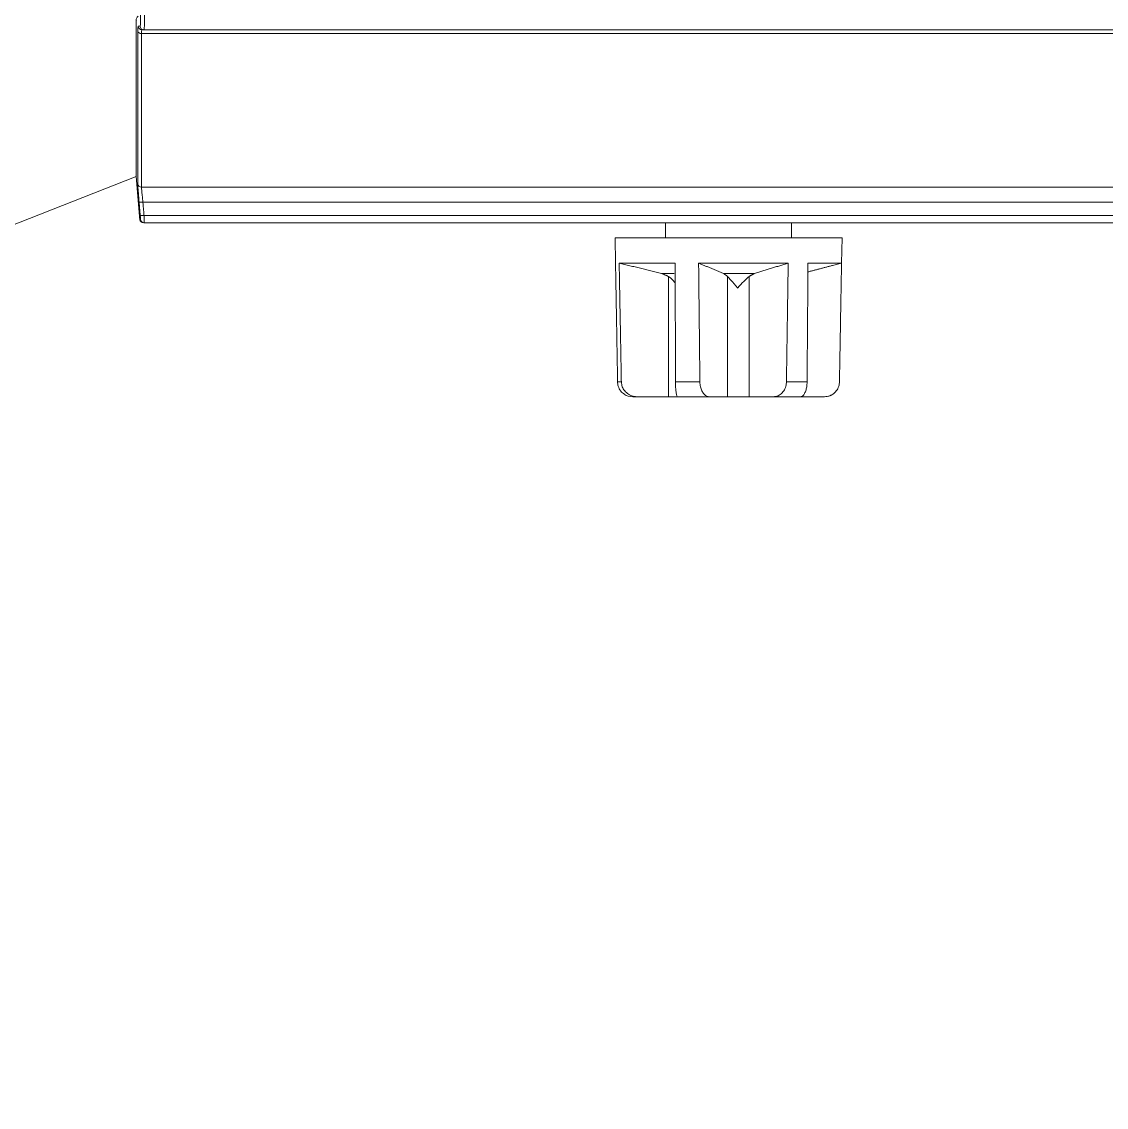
# Model space of a CAD drawing. Extents: x 2 to 136, y 1 to 99.
# Drawn here: x 95.726 to 100.027, y 38.983 to 43.287 of the extents above; entities that cross this region are included whole.
import ezdxf

# ---------------------------------------------------------------- set-up
doc = ezdxf.new("R2010")
doc.units = 0
doc.header["$MEASUREMENT"] = 0
doc.linetypes.add('SLD-Solid', pattern=[0])
doc.layers.add('OBJECT', color=7, linetype='CONTINUOUS')

msp = doc.modelspace()

# ---------------------------------------------------------------- linework, layer by layer
at = {"layer": 'OBJECT', "linetype": 'SLD-Solid', "lineweight": 15}
for p, q in [((96.1799, 43.2791), (96.1799, 42.675)), ((96.1799, 43.278), (96.1799, 42.6737)), ((100.2654, 43.255), (96.2106, 43.255)), ((96.1865, 42.6449), (96.1865, 43.2504)), ((100.1204, 43.24), (96.2014, 43.24)), ((96.2014, 43.24), (96.2014, 42.6315)), ((86.7858, 38.9831), (96.1799, 42.6737)), ((96.1799, 42.6737), (96.1951, 42.5001)), ((96.2014, 42.6315), (100.4204, 42.6315)), ((100.4204, 42.5722), (96.2068, 42.5722)), ((96.2114, 42.5192), (100.5101, 42.5192)), ((96.2125, 42.49), (100.6373, 42.49)), ((98.279, 42.49), (98.279, 42.43)), ((98.779, 42.43), (98.779, 42.49)), ((98.079, 42.43), (98.0807, 42.33)), ((98.0836, 42.43), (98.079, 42.43)), ((98.979, 42.43), (98.0836, 42.43)), ((98.9772, 42.33), (98.979, 42.43)), ((98.0807, 42.33), (98.0809, 42.3299)), ((98.0809, 42.33), (98.0807, 42.33)), ((98.3174, 42.33), (98.0953, 42.33)), ((98.7655, 42.33), (98.4103, 42.33)), ((98.9772, 42.33), (98.844, 42.33)), ((98.9418, 42.3205), (98.9772, 42.33)), ((98.3137, 42.2892), (98.2634, 42.2892)), ((98.2905, 41.8), (98.2905, 42.2774)), ((98.6319, 42.2892), (98.509, 42.2892)), ((98.5249, 41.8), (98.5249, 42.2774)), ((98.6104, 41.8), (98.6104, 42.2774)), ((98.0891, 41.859), (98.104, 41.859)), ((98.3186, 41.859), (98.4154, 41.859)), ((98.7585, 41.859), (98.8404, 41.859)), ((98.1686, 41.8), (98.1489, 41.8)), ((98.2905, 41.8), (98.1686, 41.8)), ((98.2905, 41.8), (98.3444, 41.8)), ((98.4534, 41.8), (98.3274, 41.8)), ((98.5249, 41.8), (98.4534, 41.8)), ((98.5249, 41.8), (98.6104, 41.8)), ((98.6104, 41.8), (98.7072, 41.8)), ((98.8137, 41.8), (98.7072, 41.8)), ((98.7581, 41.8), (98.7954, 41.8)), ((98.7954, 41.8), (98.9088, 41.8))]:
    msp.add_line(p, q, dxfattribs=at)
at = {"layer": 'OBJECT', "linetype": 'SLD-Solid', "lineweight": 15, "flags": 128}
msp.add_lwpolyline([(96.1882, 43.3086), (96.1862, 43.3074), (96.1837, 43.3045), (96.1822, 43.3019), (96.1814, 43.2997), (96.1808, 43.2972), (96.1802, 43.2923), (96.1799, 43.2743)], dxfattribs=at)
at = {"layer": 'OBJECT', "linetype": 'SLD-Solid', "lineweight": 15}
for centre, radius, start, end in [((96.2031, 43.27), 0.015, 183.6734, 269.955), ((96.2106, 43.27), 0.015, 183.5564, 269.9501), ((96.2, 43.2539), 0.014, 194.6535, 275.7883), ((96.2013, 42.6464), 0.0149, 185.5524, 270.4332), ((96.1905, 42.7196), 0.1483, 270.5469, 276.3327), ((96.2097, 42.505), 0.015, 185.5299, 270), ((96.195, 42.6668), 0.1484, 270.5519, 276.3321), ((96.2125, 42.505), 0.015, 184.9456, 269.9952), ((98.1489, 41.86), 0.06, 236.3566, 270), ((98.909, 41.86), 0.06, 270, 303.581)]:
    msp.add_arc(centre, radius, start, end, dxfattribs=at)
for points, knots in [([(96.1956, 43.2691), (96.1962, 43.2701), (96.1974, 43.2722), (96.1981, 43.2883), (96.1979, 43.3121), (96.197, 43.3381), (96.1961, 43.355), (96.1957, 43.3615)], [0, 0, 0, 0, 0.216835, 0.433686, 0.650167, 0.866493, 1, 1, 1, 1]), ([(96.2107, 43.3621), (96.2112, 43.3499), (96.2124, 43.3255), (96.213, 43.2932), (96.2128, 43.269), (96.2119, 43.2567), (96.2109, 43.2555), (96.2106, 43.255)], [0, 0, 0, 0, 0.216841, 0.433701, 0.650254, 0.866699, 1, 1, 1, 1]), ([(96.1813, 43.2951), (96.1809, 43.2942), (96.1802, 43.2924), (96.1799, 43.2839), (96.1799, 43.2786), (96.1799, 43.278)], [0, 0, 0, 0, 0.489871, 0.942618, 1, 1, 1, 1]), ([(96.1865, 43.2504), (96.1866, 43.2555), (96.1867, 43.2663), (96.1877, 43.2681), (96.1882, 43.269)], [0, 0, 0, 0, 0.473445, 1, 1, 1, 1]), ([(96.1882, 43.269), (96.1887, 43.269), (96.1912, 43.269), (96.1937, 43.269), (96.1956, 43.2691)], [0, 0, 0, 0, 0.237767, 1, 1, 1, 1]), ([(96.2031, 43.255), (96.2026, 43.2544), (96.2017, 43.2531), (96.2015, 43.2445), (96.2014, 43.24)], [0, 0, 0, 0, 0.473397, 1, 1, 1, 1]), ([(96.1919, 42.5713), (96.1912, 42.5799), (96.1897, 42.5972), (96.1879, 42.6198), (96.1867, 42.6374), (96.1866, 42.6424), (96.1865, 42.6449)], [0, 0, 0, 0, 0.249056, 0.498133, 0.746674, 1, 1, 1, 1]), ([(96.2014, 42.6315), (96.2015, 42.6295), (96.2017, 42.6256), (96.2028, 42.6118), (96.2046, 42.5936), (96.2061, 42.5794), (96.2068, 42.5722)], [0, 0, 0, 0, 0.2465, 0.492975, 0.740149, 1, 1, 1, 1]), ([(96.1964, 42.5183), (96.1956, 42.5283), (96.1941, 42.5459), (96.1926, 42.5636), (96.1919, 42.5713)], [0, 0, 0, 0, 0.564414, 1, 1, 1, 1]), ([(96.1957, 42.5037), (96.1954, 42.5037), (96.1949, 42.5037), (96.1967, 42.5037), (96.1975, 42.5037)], [0, 0, 0, 0, 0.509002, 1, 1, 1, 1]), ([(96.1975, 42.5037), (96.1975, 42.5039), (96.1975, 42.5042), (96.1974, 42.5068), (96.1971, 42.5106), (96.1968, 42.5147), (96.1965, 42.5173), (96.1964, 42.5183)], [0, 0, 0, 0, 0.217387, 0.434771, 0.652345, 0.870534, 1, 1, 1, 1]), ([(96.2114, 42.5192), (96.2115, 42.5158), (96.2118, 42.5091), (96.2122, 42.5003), (96.2124, 42.4937), (96.2125, 42.4904), (96.2125, 42.4901), (96.2125, 42.49)], [0, 0, 0, 0, 0.218536, 0.437092, 0.655505, 0.873727, 1, 1, 1, 1]), ([(98.3176, 42.2498), (98.3147, 42.2542), (98.3079, 42.2645), (98.2968, 42.2727), (98.2905, 42.2774)], [0, 0, 0, 0, 0.427566, 1, 1, 1, 1]), ([(98.565, 42.2312), (98.5649, 42.2313), (98.5554, 42.242), (98.5407, 42.2591), (98.5291, 42.2726), (98.5249, 42.2774)], [0, 0, 0, 0, 0.004612, 0.647698, 1, 1, 1, 1]), ([(98.6104, 42.2774), (98.6034, 42.2711), (98.5884, 42.2572), (98.573, 42.2402), (98.5651, 42.2313), (98.565, 42.2312)], [0, 0, 0, 0, 0.458054, 0.995384, 1, 1, 1, 1]), ([(98.1162, 41.8109), (98.1137, 41.8122), (98.1051, 41.8169), (98.0952, 41.8313), (98.0897, 41.8471), (98.0892, 41.8564), (98.0891, 41.859)], [0, 0, 0, 0, 0.153442, 0.527172, 0.872114, 1, 1, 1, 1]), ([(98.104, 41.859), (98.1048, 41.8525), (98.1063, 41.8397), (98.1165, 41.8227), (98.1316, 41.8095), (98.1497, 41.8014), (98.1627, 41.8004), (98.1686, 41.8)], [0, 0, 0, 0, 0.198026, 0.39586, 0.598899, 0.81482, 1, 1, 1, 1]), ([(98.3274, 41.8), (98.3263, 41.8007), (98.3242, 41.8022), (98.3214, 41.814), (98.3195, 41.831), (98.3187, 41.8472), (98.3186, 41.8564), (98.3186, 41.859)], [0, 0, 0, 0, 0.241747, 0.484005, 0.711801, 0.922051, 1, 1, 1, 1]), ([(98.4154, 41.859), (98.4159, 41.8525), (98.4168, 41.8397), (98.4228, 41.8227), (98.4316, 41.8095), (98.4423, 41.8014), (98.4499, 41.8004), (98.4534, 41.8)], [0, 0, 0, 0, 0.198026, 0.39586, 0.598899, 0.814818, 1, 1, 1, 1]), ([(98.7072, 41.8), (98.7134, 41.8007), (98.7258, 41.8022), (98.742, 41.814), (98.7534, 41.831), (98.758, 41.8472), (98.7584, 41.8564), (98.7585, 41.859)], [0, 0, 0, 0, 0.241748, 0.484005, 0.711801, 0.922051, 1, 1, 1, 1]), ([(98.8404, 41.859), (98.8401, 41.8525), (98.8394, 41.8397), (98.8352, 41.8227), (98.829, 41.8095), (98.8215, 41.8014), (98.8162, 41.8004), (98.8137, 41.8)], [0, 0, 0, 0, 0.198026, 0.395861, 0.598898, 0.814819, 1, 1, 1, 1]), ([(98.9088, 41.8), (98.916, 41.8007), (98.9305, 41.8022), (98.9495, 41.814), (98.9628, 41.831), (98.9682, 41.8472), (98.9687, 41.8564), (98.9688, 41.859)], [0, 0, 0, 0, 0.241745, 0.484004, 0.711801, 0.922051, 1, 1, 1, 1])]:
    msp.add_open_spline(points, degree=3, knots=knots, dxfattribs=at)
for points in [[(96.2106, 43.255), (96.2031, 43.255)], [(96.2068, 42.5722), (96.2114, 42.5192)], [(98.0891, 41.859), (98.0809, 42.33)], [(98.0953, 42.33), (98.104, 41.859)], [(98.2634, 42.2892), (98.0953, 42.33)], [(98.3186, 41.859), (98.3174, 42.33)], [(98.4103, 42.33), (98.4154, 41.859)], [(98.509, 42.2892), (98.4103, 42.33)], [(98.7655, 42.33), (98.6319, 42.2892)], [(98.7585, 41.859), (98.7655, 42.33)], [(98.844, 42.33), (98.8404, 41.859)], [(98.9417, 42.3208), (98.8437, 42.2952)], [(98.9688, 41.859), (98.977, 42.3299)], [(98.2905, 42.2774), (98.2634, 42.2892)], [(98.5249, 42.2774), (98.509, 42.2892)], [(98.6319, 42.2892), (98.6104, 42.2774)]]:
    msp.add_open_spline(points, degree=1, dxfattribs=at)

doc.saveas('drawing.dxf')
